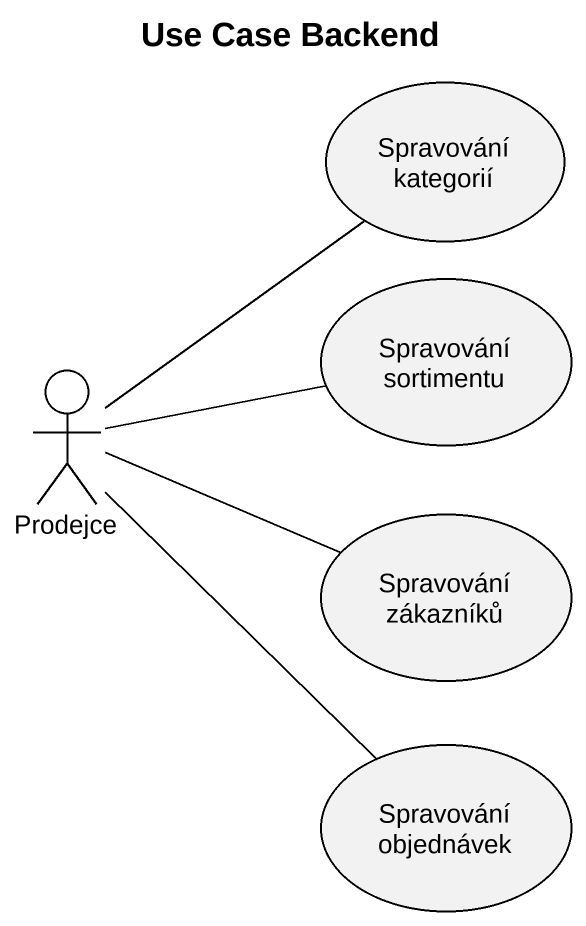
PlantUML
@startuml
title Use Case Backend
usecase "Spravování kategorií" as Spravování_kategorií
usecase "Spravování sortimentu" as Spravování_sortimentu
actor Prodejce
usecase "Spravování zákazníků" as Spravování_zákazníků
usecase "Spravování objednávek" as Spravování_objednávek
Prodejce -up- Spravování_kategorií
Prodejce -right- Spravování_sortimentu
Prodejce -right- Spravování_zákazníků
Prodejce -- Spravování_objednávek
@enduml
